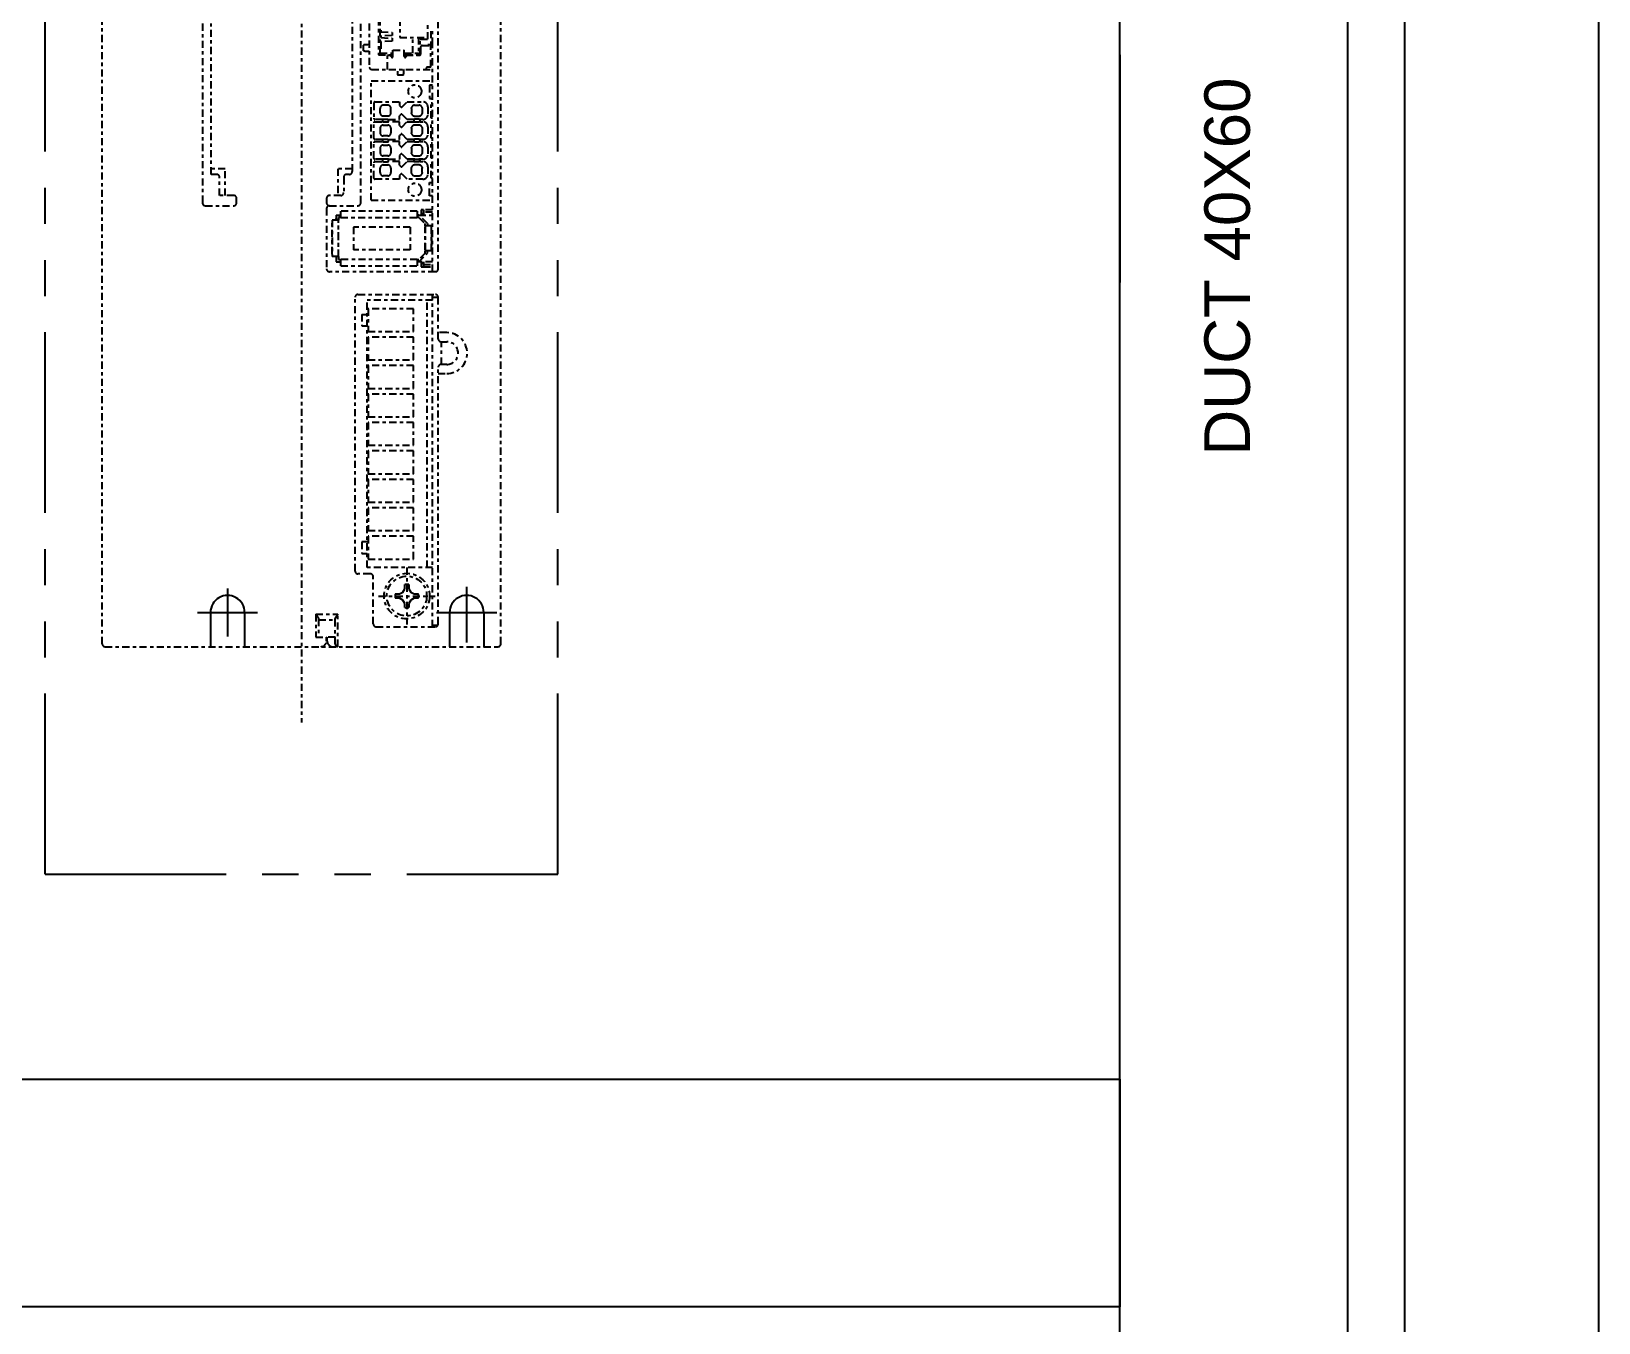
# Model space of a CAD drawing. Header units: millimetres. Extents: x -11 to 5160, y -11 to 2043.
# Drawn here: x 4033.09 to 4079.71, y 1164.1 to 1202.53 of the extents above; entities that cross this region are included whole.
import ezdxf

# ---------------------------------------------------------------- set-up
doc = ezdxf.new("R2010")
doc.units = ezdxf.units.MM
doc.linetypes.add('CENTER', pattern=[2, 1.25, -0.25, 0.25, -0.25])
doc.linetypes.add('PHANTOM', pattern=[63.5, 31.75, -6.35, 6.35, -6.35, 6.35, -6.35])
for name, color, linetype in [('10', 6, 'CENTER'), ('12', 7, 'Continuous'), ('16', 7, 'CENTER'), ('17', 6, 'CENTER'), ('18', 1, 'PHANTOM'), ('Base Plate', 50, 'Continuous'), ('Cable Duct', 160, 'Continuous')]:
    doc.layers.add(name, color=color, linetype=linetype)
doc.styles.get("Standard").update_dxf_attribs({"font": 'arial.ttf'})

# ---------------------------------------------------------------- blocks, each defined once
blk = doc.blocks.new('MRJE 70C')
at = {"layer": '10'}
for p, q in [((10, -83.5), (10, 83.5)), ((80, -83.5), (80, 83.5)), ((69, -17.6), (69, 74.9)), ((55.4, -6), (55.4, 40.5)), ((56.9, 34.59), (56.9, 17.86)), ((53.9, 31), (53.9, -0.5)), ((58.5, 32.44), (58.5, 20)), ((58.8, 20.3), (58.8, 32.14)), ((62.26, 29.37), (62.26, 23.07)), ((67.2, 22.77), (67.2, 29.67)), ((27.6, 25.5), (27.6, -6)), ((29.1, -1), (29.1, 25.5)), ((58.95, 24.33), (58.95, 24.06)), ((58.95, 24.06), (60.9, 23.93)), ((60.9, 23.43), (58.95, 23.31)), ((58.95, 23.31), (58.95, 23.04)), ((58.95, 23.04), (60.9, 22.92)), ((60.9, 22.42), (58.95, 22.29)), ((58.95, 22.29), (58.95, 20.3)), ((60.9, 23.93), (60.9, 23.43)), ((60.9, 22.92), (60.9, 22.42)), ((62.26, 23.07), (67.2, 23.07)), ((64.56, 20.3), (64.56, 23.07)), ((65.56, 23.07), (65.56, 20.3)), ((65.86, 22.77), (65.56, 23.07)), ((65.86, 20), (65.86, 22.77)), ((65.86, 22.77), (67.2, 22.77)), ((67.7, 24.19), (67.7, 21.8)), ((68, 21.8), (68, 24.19)), ((55.89, 20.73), (55.89, 21.72)), ((56.82, 21.81), (56.57, 21.8)), ((56.57, 20.65), (56.82, 20.64)), ((58.5, 20), (58.8, 20.3)), ((58.5, 20), (60.8, 20)), ((58.8, 20.3), (61.05, 20.3)), ((60.1, 17.46), (60.1, 19.96)), ((60.1, 19.96), (60.75, 19.96)), ((60.75, 19.71), (60.75, 19.96)), ((60.8, 19.7), (60.8, 20.3)), ((61.05, 19.7), (60.8, 19.7)), ((61.05, 19.71), (61.05, 20.84)), ((61.05, 20.84), (63.05, 20.84)), ((63.05, 19.71), (63.05, 20.84)), ((63.05, 20.3), (65.56, 20.3)), ((63.3, 19.7), (63.05, 19.7)), ((63.3, 19.7), (63.3, 20.3)), ((63.3, 20), (65.86, 20)), ((63.35, 19.96), (63.35, 19.71)), ((63.35, 19.96), (65.76, 19.96)), ((65.86, 20), (65.56, 20.3)), ((65.96, 20.16), (65.96, 21.46)), ((66.16, 21.66), (67.7, 21.66)), ((67.2, 21.8), (67.2, 21.66)), ((68, 21.8), (67.2, 21.8)), ((67.7, 17.86), (67.7, 21.66)), ((68, -18.1), (68, 21.8)), ((57.3, 17.46), (68, 17.46)), ((62.97, 17.13), (62.99, 17.38)), ((66.9, 17.66), (66.9, 17.46)), ((67.7, 17.86), (67.1, 17.86)), ((57.2, -5.54), (57.2, 15.46)), ((57.2, 15.46), (68, 15.46)), ((62.89, 16.45), (61.91, 16.45)), ((67.5, 14.66), (67.5, 12.36)), ((68, 14.66), (67.5, 14.66)), ((57.7, 11.56), (57.7, 8.86)), ((57.9, 11.76), (62.2, 11.76)), ((60.15, 11.16), (59.35, 11.16)), ((62.2, 11.76), (62.2, 11.11)), ((62.2, 11.11), (62.48, 10.83)), ((62.62, 10.83), (63.55, 11.76)), ((63.55, 11.76), (66.3, 11.76)), ((64.85, 11.16), (65.65, 11.16)), ((67.5, 12.36), (68, 12.36)), ((67.75, 8.86), (67.75, 11.56)), ((67.75, 11.56), (68, 11.56)), ((59.25, 8.66), (57.9, 8.66)), ((57.9, 8.26), (59.25, 8.26)), ((58.8, 9.81), (58.8, 10.61)), ((59.25, 8.66), (59.4, 8.68)), ((59.25, 8.26), (59.25, 8.66)), ((59.25, 8.26), (59.4, 8.24)), ((60.15, 9.26), (59.35, 9.26)), ((60.1, 8.68), (60.25, 8.66)), ((60.1, 8.24), (60.25, 8.26)), ((60.25, 8.26), (60.25, 8.66)), ((60.25, 8.66), (62.2, 8.66)), ((62.2, 8.26), (60.25, 8.26)), ((60.7, 9.81), (60.7, 10.61)), ((62.48, 9.59), (62.2, 9.31)), ((62.2, 8.66), (62.2, 9.31)), ((62.2, 7.61), (62.2, 8.26)), ((63.55, 8.66), (62.62, 9.59)), ((62.62, 7.33), (63.55, 8.26)), ((64.75, 8.66), (63.55, 8.66)), ((63.55, 8.26), (64.75, 8.26)), ((64.31, 10.61), (64.31, 9.81)), ((64.9, 8.68), (64.75, 8.66)), ((64.75, 8.66), (64.75, 8.26)), ((64.75, 8.26), (64.9, 8.24)), ((64.85, 9.26), (65.65, 9.26)), ((65.75, 8.66), (65.6, 8.68)), ((65.75, 8.26), (65.6, 8.24)), ((65.75, 8.66), (65.75, 8.26)), ((66.3, 8.66), (65.75, 8.66)), ((65.75, 8.26), (66.3, 8.26)), ((66.19, 10.61), (66.19, 9.81)), ((67.2, 10.86), (67.2, 9.56)), ((68, 8.86), (67.75, 8.86)), ((57.7, 5.36), (57.7, 8.06)), ((58.8, 7.11), (58.8, 6.31)), ((59.35, 7.66), (60.15, 7.66)), ((60.15, 5.76), (59.35, 5.76)), ((60.7, 7.11), (60.7, 6.31)), ((62.2, 7.61), (62.48, 7.33)), ((62.48, 6.09), (62.2, 5.81)), ((62.2, 5.16), (62.2, 5.81)), ((63.55, 5.16), (62.62, 6.09)), ((64.31, 7.11), (64.31, 6.31)), ((65.65, 7.66), (64.85, 7.66)), ((64.85, 5.76), (65.65, 5.76)), ((66.19, 7.11), (66.19, 6.31)), ((67.2, 7.36), (67.2, 6.06)), ((67.75, 5.36), (67.75, 8.06)), ((68, 8.06), (67.75, 8.06)), ((57.7, 1.86), (57.7, 4.56)), ((59.25, 5.16), (57.9, 5.16)), ((57.9, 4.76), (59.25, 4.76)), ((58.8, 3.61), (58.8, 2.81)), ((59.25, 5.16), (59.4, 5.18)), ((59.25, 4.76), (59.25, 5.16)), ((59.25, 4.76), (59.4, 4.74)), ((59.35, 4.16), (60.15, 4.16)), ((60.1, 5.18), (60.25, 5.16)), ((60.1, 4.74), (60.25, 4.76)), ((60.25, 4.76), (60.25, 5.16)), ((60.25, 5.16), (62.2, 5.16)), ((62.2, 4.76), (60.25, 4.76)), ((60.7, 3.61), (60.7, 2.81)), ((62.2, 4.11), (62.2, 4.76)), ((62.2, 4.11), (62.48, 3.83)), ((62.62, 3.83), (63.55, 4.76)), ((64.75, 5.16), (63.55, 5.16)), ((63.55, 4.76), (64.75, 4.76)), ((64.31, 3.61), (64.31, 2.81)), ((64.9, 5.18), (64.75, 5.16)), ((64.75, 5.16), (64.75, 4.76)), ((64.75, 4.76), (64.9, 4.74)), ((65.65, 4.16), (64.85, 4.16)), ((65.75, 5.16), (65.6, 5.18)), ((65.75, 4.76), (65.6, 4.74)), ((65.75, 5.16), (65.75, 4.76)), ((66.3, 5.16), (65.75, 5.16)), ((65.75, 4.76), (66.3, 4.76)), ((66.19, 3.61), (66.19, 2.81)), ((67.2, 3.86), (67.2, 2.56)), ((68, 5.36), (67.75, 5.36)), ((67.75, 1.86), (67.75, 4.56)), ((67.75, 4.56), (68, 4.56)), ((57.7, -1.64), (57.7, 1.06)), ((59.25, 1.66), (57.9, 1.66)), ((57.9, 1.26), (59.25, 1.26)), ((58.8, -0.69), (58.8, 0.11)), ((59.4, 1.68), (59.25, 1.66)), ((59.25, 1.26), (59.25, 1.66)), ((59.25, 1.26), (59.4, 1.24)), ((60.15, 2.26), (59.35, 2.26)), ((59.35, 0.66), (60.15, 0.66)), ((60.25, 1.66), (60.1, 1.68)), ((60.1, 1.24), (60.25, 1.26)), ((60.25, 1.26), (60.25, 1.66)), ((60.25, 1.66), (62.2, 1.66)), ((62.2, 1.26), (60.25, 1.26)), ((60.7, 0.11), (60.7, -0.69)), ((62.48, 2.59), (62.2, 2.31)), ((62.2, 2.31), (62.2, 1.66)), ((62.2, 0.61), (62.2, 1.26)), ((62.2, 0.61), (62.48, 0.33)), ((63.55, 1.66), (62.62, 2.59)), ((62.62, 0.33), (63.55, 1.26)), ((64.75, 1.66), (63.55, 1.66)), ((64.75, 1.26), (63.55, 1.26)), ((64.31, -0.69), (64.31, 0.11)), ((64.9, 1.68), (64.75, 1.66)), ((64.75, 1.66), (64.75, 1.26)), ((64.75, 1.26), (64.9, 1.24)), ((64.85, 2.26), (65.65, 2.26)), ((65.65, 0.66), (64.85, 0.66)), ((65.75, 1.66), (65.6, 1.68)), ((65.75, 1.26), (65.6, 1.24)), ((65.75, 1.66), (65.75, 1.26)), ((66.3, 1.66), (65.75, 1.66)), ((65.75, 1.26), (66.3, 1.26)), ((66.19, -0.69), (66.19, 0.11)), ((67.2, 0.36), (67.2, -0.94)), ((68, 1.86), (67.75, 1.86)), ((67.75, -1.64), (67.75, 1.06)), ((67.75, 1.06), (68, 1.06)), ((31.6, 0), (29.1, 0)), ((30.1, -1), (29.1, -1)), ((30.6, -4.7), (30.6, -1.5)), ((31.6, -4.7), (31.6, 0)), ((53.9, 0), (51.4, 0)), ((51.4, 0), (51.4, -4.7)), ((52.4, -1.5), (52.4, -4.2)), ((53.4, -1), (52.9, -1)), ((62.2, -1.84), (57.9, -1.84)), ((60.15, -1.24), (59.35, -1.24)), ((62.48, -0.91), (62.2, -1.19)), ((62.2, -1.19), (62.2, -1.84)), ((63.55, -1.84), (62.62, -0.91)), ((66.3, -1.84), (63.55, -1.84)), ((64.85, -1.24), (65.65, -1.24)), ((67.5, -4.74), (67.5, -2.44)), ((67.5, -2.44), (68, -2.44)), ((68, -1.64), (67.75, -1.64)), ((33.1, -4.7), (30.6, -4.7)), ((33.6, -6), (33.6, -5.2)), ((49.4, -5.2), (49.4, -6)), ((51.9, -4.7), (49.9, -4.7)), ((68, -4.74), (67.5, -4.74)), ((28.1, -6.5), (33.1, -6.5)), ((49.4, -7), (49.4, -17.6)), ((49.9, -6.5), (54.9, -6.5)), ((51.1, -8.15), (51.1, -9.05)), ((51.1, -8.15), (51.9, -8.15)), ((65.3, -7.45), (51.9, -7.45)), ((51.9, -8.55), (51.9, -7.45)), ((57.2, -5.54), (68, -5.54)), ((65.3, -7.45), (65.3, -8.55)), ((65.6, -8.15), (65.3, -8.15)), ((67.1, -9.65), (65.6, -8.15)), ((65.6, -8.15), (68, -8.15)), ((66.4, -7.25), (66, -7.25)), ((66, -7.25), (66, -8.15)), ((66, -7.75), (66, -8.05)), ((66.4, -7.25), (66.4, -8.15)), ((68, -7.25), (66.4, -7.25)), ((68, -7.65), (66.4, -7.65)), ((66.4, -8.05), (66.4, -7.75)), ((50.4, -9.05), (50.4, -15.45)), ((51.5, -9.05), (50.4, -9.05)), ((50.4, -15), (50.4, -9.4)), ((51.1, -8.97), (51.1, -8.75)), ((51.9, -8.55), (51.5, -8.55)), ((51.5, -8.55), (51.5, -9.05)), ((51.5, -15.55), (51.5, -8.8)), ((51.5, -15.45), (51.5, -9.05)), ((51.9, -8.55), (65.3, -8.55)), ((54.1, -8.55), (54.1, -8.6)), ((64.1, -10.25), (54.1, -10.25)), ((54.1, -10.25), (54.1, -14.25)), ((64.1, -10.25), (64.1, -14.25)), ((65.6, -8.55), (65.3, -8.55)), ((65.6, -8.55), (66.7, -9.65)), ((66.7, -10.05), (66.7, -9.65)), ((67.8, -10.05), (66.7, -10.05)), ((66.7, -10.05), (66.7, -14.45)), ((66.7, -14.3), (66.7, -10.2)), ((67.1, -9.65), (67.1, -10.05)), ((67.8, -14.45), (67.8, -10.05)), ((67.8, -10.8), (67.8, -12.24)), ((67.8, -12.25), (67.8, -13.7)), ((51.5, -15.45), (50.4, -15.45)), ((51.1, -15.45), (51.1, -16.35)), ((51.1, -16.35), (51.9, -16.35)), ((51.5, -15.45), (51.5, -15.95)), ((51.5, -15.95), (51.9, -15.95)), ((65.3, -15.95), (51.9, -15.95)), ((51.9, -17.05), (51.9, -15.95)), ((64.1, -14.25), (54.1, -14.25)), ((65.3, -15.95), (65.6, -15.95)), ((65.3, -15.95), (65.3, -17.05)), ((65.6, -16.35), (65.3, -16.35)), ((65.6, -16.35), (67.1, -14.85)), ((66.7, -14.85), (65.6, -15.95)), ((68, -16.35), (65.6, -16.35)), ((66, -16.35), (66, -17.25)), ((66, -16.45), (66, -16.75)), ((66.4, -16.35), (66.4, -17.25)), ((66.4, -16.75), (66.4, -16.45)), ((66.7, -14.85), (66.7, -14.45)), ((67.8, -14.45), (66.7, -14.45)), ((67.1, -14.85), (67.1, -14.45)), ((68.5, -18.1), (49.9, -18.1)), ((51.9, -17.05), (65.3, -17.05)), ((66, -17.25), (66.4, -17.25)), ((66.4, -16.85), (68, -16.85)), ((66.4, -17.25), (68, -17.25)), ((54.4, -70.7), (54.4, -22.6)), ((54.9, -22.1), (68.5, -22.1)), ((56.53, -70.1), (56.53, -23.1)), ((68, -23.1), (56.53, -23.1)), ((56.68, -24.6), (56.68, -28.6)), ((64.68, -24.6), (56.68, -24.6)), ((64.68, -28.6), (64.68, -24.6)), ((67.08, -70.1), (67.08, -23.1)), ((68, -80.5), (68, -22.1)), ((68, -22.6), (69, -22.6)), ((69, -29.9), (69, -22.6)), ((55.58, -25.6), (55.58, -27.6)), ((55.58, -25.6), (56.53, -25.6)), ((55.58, -27.6), (56.53, -27.6)), ((56.68, -28.6), (64.68, -28.6)), ((56.68, -29.6), (56.68, -33.6)), ((64.68, -29.6), (56.68, -29.6)), ((64.68, -33.6), (64.68, -29.6)), ((70.5, -28.81), (69, -28.81)), ((69.5, -30.4), (70.5, -30.4)), ((69.6, -34.4), (69.6, -30.4)), ((56.68, -33.6), (64.68, -33.6)), ((56.68, -34.6), (56.68, -38.6)), ((64.68, -34.6), (56.68, -34.6)), ((64.68, -38.6), (64.68, -34.6)), ((69, -80), (69, -34.9)), ((70.5, -34.4), (69.5, -34.4)), ((69, -35.99), (70.5, -35.99)), ((56.68, -38.6), (64.68, -38.6)), ((56.68, -39.6), (56.68, -43.6)), ((64.68, -39.6), (56.68, -39.6)), ((64.68, -43.6), (64.68, -39.6)), ((56.68, -43.6), (64.68, -43.6)), ((56.68, -44.6), (56.68, -48.6)), ((64.68, -44.6), (56.68, -44.6)), ((64.68, -48.6), (64.68, -44.6)), ((56.68, -48.6), (64.68, -48.6)), ((56.68, -49.6), (56.68, -53.6)), ((64.68, -49.6), (56.68, -49.6)), ((64.68, -53.6), (64.68, -49.6)), ((56.68, -53.6), (64.68, -53.6)), ((56.68, -54.6), (56.68, -58.6)), ((64.68, -54.6), (56.68, -54.6)), ((64.68, -58.6), (64.68, -54.6)), ((56.68, -58.6), (64.68, -58.6)), ((56.68, -59.6), (56.68, -63.6)), ((64.68, -59.6), (56.68, -59.6)), ((64.68, -63.6), (64.68, -59.6)), ((55.58, -65.6), (55.58, -67.6)), ((56.53, -65.6), (55.58, -65.6)), ((56.68, -63.6), (64.68, -63.6)), ((56.68, -64.6), (56.68, -68.6)), ((64.68, -64.6), (56.68, -64.6)), ((64.68, -68.6), (64.68, -64.6)), ((55.58, -67.6), (56.53, -67.6)), ((56.68, -68.6), (64.68, -68.6)), ((57.1, -71.2), (54.9, -71.2)), ((68, -70.1), (56.53, -70.1)), ((57.6, -80), (57.6, -71.7)), ((62.79, -74.4), (63.12, -73.83)), ((63.12, -73.83), (63.12, -73.09)), ((63.86, -73.09), (63.86, -73.83)), ((63.86, -73.83), (64.19, -74.4)), ((61.47, -74.73), (62.21, -74.73)), ((62.21, -75.47), (61.47, -75.47)), ((62.21, -74.73), (62.79, -74.4)), ((62.79, -75.81), (62.21, -75.47)), ((63.12, -76.38), (62.79, -75.81)), ((63.12, -77.12), (63.12, -76.38)), ((64.19, -75.81), (63.86, -76.38)), ((63.86, -76.38), (63.86, -77.12)), ((64.19, -74.4), (64.77, -74.73)), ((64.77, -75.47), (64.19, -75.81)), ((64.77, -74.73), (65.51, -74.73)), ((65.51, -75.47), (64.77, -75.47)), ((47.5, -78.3), (51.4, -78.3)), ((47.5, -78.3), (47.5, -82.3)), ((48, -79.17), (48, -82.3)), ((48, -79.3), (50.9, -79.3)), ((50.9, -83.5), (50.9, -79.17)), ((51.4, -84), (51.4, -78.3)), ((47.5, -82.3), (49.4, -82.3)), ((49.4, -83), (49.4, -82.3)), ((50.9, -82.3), (49.5, -82.3)), ((49.5, -83), (49.5, -82.3)), ((58.1, -80.5), (68.5, -80.5)), ((68, -80.2), (68.96, -80.2)), ((10.5, -84), (79.5, -84))]:
    blk.add_line(p, q, dxfattribs=at)
for centre, radius in [((64.9, 13.61), 1.15), ((64.9, -3.69), 1.15), ((63.49, -75.1), 4), ((63.49, -75.1), 3.5)]:
    blk.add_circle(centre, radius, dxfattribs=at)
for centre, radius, start, end in [((60.9, 19.71), 0.15, 180, 0), ((63.2, 19.71), 0.15, 180, 0), ((65.76, 20.16), 0.2, 270, 0), ((66.16, 21.46), 0.2, 90, 180), ((57.3, 17.86), 0.4, 180, 270), ((67.1, 17.66), 0.2, 90, 180), ((66.2, 17.27), 1.86, 13.6404, 14.1773), ((59.35, 10.61), 0.548, 90, 180), ((60.15, 10.61), 0.548, 0, 90), ((64.85, 10.61), 0.548, 90, 168.7984), ((65.65, 10.61), 0.548, 11.7912, 90), ((66.3, 10.86), 0.9, 359.9994, 90.0006), ((57.9, 8.06), 0.2, 89.9991, 180.001), ((59.35, 9.81), 0.548, 180, 270), ((60.15, 9.81), 0.548, 270, 0), ((62.55, 10.9), 0.1, 225, 315), ((62.55, 9.52), 0.1, 45, 135), ((46.64, 10.61), 17.67, 0.0024, 0.3479), ((46.64, 9.81), 17.67, 359.6521, 359.9976), ((64.85, 9.81), 0.548, 191.2016, 270), ((65.65, 9.81), 0.548, 270, 348.2088), ((83.87, 10.61), 17.68, 179.6339, 179.9972), ((83.66, 9.81), 17.47, 180.0007, 180.3682), ((66.3, 9.56), 0.9, 269.9994, 0.0006), ((66.3, 7.36), 0.9, 359.9994, 90.0006), ((59.35, 7.11), 0.548, 90, 180), ((59.35, 6.31), 0.548, 180, 270), ((60.15, 7.11), 0.548, 0, 90), ((60.15, 6.31), 0.548, 270, 0), ((62.55, 7.4), 0.1, 225, 315), ((62.55, 6.02), 0.1, 45, 135), ((64.85, 7.11), 0.548, 90, 168.7984), ((46.64, 7.11), 17.67, 0.0024, 0.3479), ((46.64, 6.31), 17.67, 359.6521, 359.9976), ((64.85, 6.31), 0.548, 191.2016, 270), ((65.65, 7.11), 0.548, 11.7912, 90), ((65.65, 6.31), 0.548, 270, 348.2088), ((83.66, 7.11), 17.48, 179.6318, 179.9993), ((83.86, 6.31), 17.68, 180.0028, 180.3661), ((66.3, 6.06), 0.9, 269.9994, 0.0006), ((57.9, 4.56), 0.2, 89.9994, 180.0006), ((59.35, 3.61), 0.548, 90, 180), ((59.35, 2.81), 0.548, 180, 270), ((60.15, 3.61), 0.548, 0, 90), ((60.15, 2.81), 0.548, 270, 0), ((62.55, 3.9), 0.1, 225, 315), ((64.85, 3.61), 0.548, 90, 168.7984), ((46.64, 3.61), 17.67, 0.0024, 0.3479), ((46.64, 2.81), 17.67, 359.6521, 359.9976), ((65.65, 3.61), 0.548, 11.7912, 90), ((83.87, 3.61), 17.68, 179.6339, 179.9972), ((83.66, 2.81), 17.47, 180.0007, 180.3682), ((66.3, 3.86), 0.9, 359.9994, 90.0006), ((57.9, 1.06), 0.2, 89.9994, 180.0006), ((59.35, 0.11), 0.548, 90, 180), ((60.15, 0.11), 0.548, 0, 90), ((62.55, 2.52), 0.1, 45, 135), ((62.55, 0.4), 0.1, 225, 315), ((64.85, 2.81), 0.548, 191.2016, 270), ((64.85, 0.11), 0.548, 90, 168.7984), ((46.64, 0.11), 17.67, 0.0024, 0.3479), ((65.65, 2.81), 0.548, 270, 348.2088), ((65.65, 0.11), 0.548, 11.7912, 90), ((83.66, 0.11), 17.48, 179.6318, 179.9993), ((66.3, 2.56), 0.9, 269.9994, 0.0006), ((66.3, 0.36), 0.9, 359.9994, 90.0006), ((30.1, -1.5), 0.5, 0, 90), ((52.9, -1.5), 0.5, 90, 180), ((53.4, -0.5), 0.5, 270, 0), ((57.9, -1.64), 0.2, 179.9994, 270.0009), ((59.35, -0.69), 0.548, 180, 270), ((60.15, -0.69), 0.548, 270, 0), ((62.55, -0.98), 0.1, 45, 135), ((46.64, -0.69), 17.67, 359.6521, 359.9976), ((64.85, -0.69), 0.548, 191.2016, 270), ((65.65, -0.69), 0.548, 270, 348.2088), ((83.66, -0.69), 17.47, 180.0007, 180.3682), ((66.3, -0.94), 0.9, 269.9994, 0.0006), ((33.1, -5.2), 0.5, 0, 90), ((49.9, -5.2), 0.5, 90, 180), ((51.9, -4.2), 0.5, 270, 0), ((28.1, -6), 0.5, 180, 270), ((33.1, -6), 0.5, 270, 0), ((49.9, -6), 0.5, 180, 270), ((49.9, -7), 0.5, 90, 180), ((54.9, -6), 0.5, 270, 0), ((49.9, -17.6), 0.5, 180, 270), ((66.2, -16.21), 1.86, 345.8227, 346.3418), ((68.5, -17.6), 0.5, 270, 0), ((54.9, -22.6), 0.5, 90, 180), ((68.5, -22.6), 0.5, 0, 90), ((69.5, -29.9), 0.5, 180, 270), ((70.5, -32.4), 3.59, 270, 90), ((70.5, -32.4), 2, 270, 90), ((69.5, -34.9), 0.5, 90, 180), ((54.9, -70.7), 0.5, 180, 270), ((57.1, -71.7), 0.5, 0, 90), ((63.49, -75.1), 2.05, 79.6018, 100.3982), ((63.49, -75.1), 2.05, 169.6018, 190.3982), ((63.49, -75.1), 2.05, 349.6018, 10.3982), ((63.49, -75.1), 2.05, 259.6018, 280.3982), ((58.1, -80), 0.5, 180, 270), ((68.5, -80), 0.5, 270, 0), ((10.5, -83.5), 0.5, 180, 270), ((48.4, -83), 1, 270, 0), ((50.5, -83), 1, 180, 270), ((51.4, -83.5), 0.5, 180, 270), ((79.5, -83.5), 0.5, 270, 0)]:
    blk.add_arc(centre, radius, start, end, dxfattribs=at)
for centre, major_axis, start_param, end_param in [((57.9, 11.56), (-0.141, 0.141), -0.78536, 0.78536), ((57.9, 8.86), (0.141, 0.141), 2.356233, 3.926953), ((57.9, 5.36), (0.141, 0.141), 2.356233, 3.926953), ((57.9, 1.86), (0.141, 0.141), 2.356233, 3.926953)]:
    blk.add_ellipse(centre, major_axis=major_axis, ratio=0.999924, start_param=start_param, end_param=end_param, dxfattribs=at)
for points, knots in [([(56.57, 21.8), (56.52, 21.79), (56.42, 21.79), (56.29, 21.78), (56.17, 21.77), (56.09, 21.76), (56.03, 21.75), (55.99, 21.75), (55.96, 21.74), (55.94, 21.74), (55.92, 21.73), (55.91, 21.73), (55.9, 21.72), (55.9, 21.72), (55.89, 21.72), (55.89, 21.72)], [0, 0, 0, 0, 0.226665, 0.425676, 0.596082, 0.736953, 0.79608, 0.847608, 0.891511, 0.927778, 0.95643, 0.977574, 0.985434, 0.991612, 1, 1, 1, 1]), ([(55.89, 20.73), (55.89, 20.73), (55.9, 20.73), (55.9, 20.73), (55.91, 20.72), (55.92, 20.72), (55.94, 20.71), (55.96, 20.71), (55.99, 20.7), (56.03, 20.7), (56.09, 20.69), (56.17, 20.68), (56.29, 20.67), (56.42, 20.66), (56.52, 20.66), (56.57, 20.65)], [0, 0, 0, 0, 0.008388, 0.014566, 0.022426, 0.04357, 0.072222, 0.108489, 0.152392, 0.20392, 0.263047, 0.403918, 0.574324, 0.773335, 1, 1, 1, 1]), ([(56.9, 21.82), (56.9, 21.82), (56.9, 21.82), (56.89, 21.82), (56.89, 21.82), (56.88, 21.82), (56.87, 21.82), (56.85, 21.82), (56.83, 21.81), (56.82, 21.81)], [0, 0, 0, 0, 0.024206, 0.075201, 0.155979, 0.266659, 0.4069, 0.576227, 1, 1, 1, 1]), ([(56.82, 20.64), (56.83, 20.64), (56.85, 20.63), (56.87, 20.63), (56.88, 20.63), (56.89, 20.63), (56.89, 20.63), (56.9, 20.63), (56.9, 20.63), (56.9, 20.62)], [0, 0, 0, 0, 0.423773, 0.5931, 0.733341, 0.844021, 0.924799, 0.975794, 1, 1, 1, 1]), ([(61.83, 17.13), (61.83, 17.08), (61.84, 16.98), (61.85, 16.85), (61.86, 16.73), (61.87, 16.65), (61.87, 16.59), (61.88, 16.55), (61.88, 16.52), (61.89, 16.5), (61.89, 16.48), (61.9, 16.47), (61.9, 16.46), (61.9, 16.46), (61.91, 16.45), (61.91, 16.45)], [0, 0, 0, 0, 0.226665, 0.425676, 0.596082, 0.736953, 0.79608, 0.847608, 0.891511, 0.927778, 0.95643, 0.977574, 0.985434, 0.991612, 1, 1, 1, 1]), ([(62.89, 16.45), (62.89, 16.45), (62.9, 16.46), (62.9, 16.46), (62.9, 16.47), (62.91, 16.48), (62.91, 16.5), (62.92, 16.52), (62.92, 16.55), (62.93, 16.59), (62.93, 16.65), (62.94, 16.73), (62.95, 16.85), (62.96, 16.98), (62.97, 17.08), (62.97, 17.13)], [0, 0, 0, 0, 0.008388, 0.014566, 0.022426, 0.04357, 0.072222, 0.108489, 0.152392, 0.20392, 0.263047, 0.403918, 0.574324, 0.773335, 1, 1, 1, 1]), ([(62.99, 17.38), (62.99, 17.39), (62.99, 17.41), (62.99, 17.43), (62.99, 17.44), (63, 17.45), (63, 17.45), (63, 17.46), (63, 17.46), (63, 17.46)], [0, 0, 0, 0, 0.423773, 0.5931, 0.733341, 0.844021, 0.924799, 0.975794, 1, 1, 1, 1]), ([(59.4, 8.68), (59.4, 8.68), (59.4, 8.68), (59.41, 8.69), (59.42, 8.69), (59.44, 8.69), (59.47, 8.69), (59.51, 8.69), (59.56, 8.69), (59.62, 8.69), (59.68, 8.69), (59.75, 8.69), (59.82, 8.69), (59.88, 8.69), (59.94, 8.69), (59.99, 8.69), (60.03, 8.69), (60.06, 8.69), (60.08, 8.69), (60.09, 8.69), (60.1, 8.68), (60.1, 8.68), (60.1, 8.68)], [0, 0, 0, 0, 0.004792, 0.014024, 0.027623, 0.045463, 0.093204, 0.155534, 0.230221, 0.314585, 0.405599, 0.499999, 0.594398, 0.685412, 0.769775, 0.844461, 0.906792, 0.954533, 0.972373, 0.985973, 0.995207, 1, 1, 1, 1]), ([(65.6, 8.68), (65.6, 8.68), (65.6, 8.68), (65.59, 8.69), (65.58, 8.69), (65.56, 8.69), (65.53, 8.69), (65.49, 8.69), (65.44, 8.69), (65.38, 8.69), (65.32, 8.69), (65.25, 8.69), (65.18, 8.69), (65.12, 8.69), (65.06, 8.69), (65.01, 8.69), (64.97, 8.69), (64.94, 8.69), (64.92, 8.69), (64.91, 8.69), (64.9, 8.68), (64.9, 8.68), (64.9, 8.68)], [0, 0, 0, 0, 0.004793, 0.014026, 0.027627, 0.045467, 0.093208, 0.155537, 0.230223, 0.314587, 0.405601, 0.500001, 0.594401, 0.685415, 0.769778, 0.844463, 0.906793, 0.954534, 0.972376, 0.985976, 0.995208, 1, 1, 1, 1]), ([(59.4, 8.24), (59.4, 8.24), (59.4, 8.24), (59.41, 8.23), (59.42, 8.23), (59.44, 8.23), (59.47, 8.23), (59.51, 8.23), (59.56, 8.23), (59.62, 8.23), (59.68, 8.23), (59.75, 8.23), (59.82, 8.23), (59.88, 8.23), (59.94, 8.23), (59.99, 8.23), (60.03, 8.23), (60.06, 8.23), (60.08, 8.23), (60.09, 8.23), (60.1, 8.24), (60.1, 8.24), (60.1, 8.24)], [0, 0, 0, 0, 0.004793, 0.014026, 0.027627, 0.045467, 0.093207, 0.155537, 0.230223, 0.314587, 0.405601, 0.500001, 0.594401, 0.685414, 0.769777, 0.844463, 0.906793, 0.954534, 0.972376, 0.985976, 0.995208, 1, 1, 1, 1]), ([(64.9, 8.24), (64.9, 8.24), (64.9, 8.24), (64.91, 8.23), (64.92, 8.23), (64.94, 8.23), (64.97, 8.23), (65.01, 8.23), (65.06, 8.23), (65.12, 8.23), (65.18, 8.23), (65.25, 8.23), (65.32, 8.23), (65.38, 8.23), (65.44, 8.23), (65.49, 8.23), (65.53, 8.23), (65.56, 8.23), (65.58, 8.23), (65.59, 8.23), (65.6, 8.24), (65.6, 8.24), (65.6, 8.24)], [0, 0, 0, 0, 0.004793, 0.014026, 0.027627, 0.045467, 0.093207, 0.155537, 0.230223, 0.314587, 0.405601, 0.500001, 0.594401, 0.685414, 0.769777, 0.844463, 0.906793, 0.954534, 0.972376, 0.985976, 0.995208, 1, 1, 1, 1]), ([(59.4, 5.18), (59.4, 5.18), (59.4, 5.18), (59.41, 5.19), (59.42, 5.19), (59.44, 5.19), (59.47, 5.19), (59.51, 5.19), (59.56, 5.19), (59.62, 5.19), (59.68, 5.19), (59.75, 5.19), (59.82, 5.19), (59.88, 5.19), (59.94, 5.19), (59.99, 5.19), (60.03, 5.19), (60.06, 5.19), (60.08, 5.19), (60.09, 5.19), (60.1, 5.18), (60.1, 5.18), (60.1, 5.18)], [0, 0, 0, 0, 0.004792, 0.014024, 0.027623, 0.045463, 0.093204, 0.155534, 0.230221, 0.314585, 0.405599, 0.499999, 0.594398, 0.685412, 0.769775, 0.844461, 0.906792, 0.954533, 0.972373, 0.985973, 0.995207, 1, 1, 1, 1]), ([(59.4, 4.74), (59.4, 4.74), (59.4, 4.74), (59.41, 4.73), (59.42, 4.73), (59.44, 4.73), (59.47, 4.73), (59.51, 4.73), (59.56, 4.73), (59.62, 4.73), (59.68, 4.73), (59.75, 4.73), (59.82, 4.73), (59.88, 4.73), (59.94, 4.73), (59.99, 4.73), (60.03, 4.73), (60.06, 4.73), (60.08, 4.73), (60.09, 4.73), (60.1, 4.74), (60.1, 4.74), (60.1, 4.74)], [0, 0, 0, 0, 0.004793, 0.014026, 0.027627, 0.045467, 0.093207, 0.155537, 0.230223, 0.314587, 0.405601, 0.500001, 0.594401, 0.685414, 0.769777, 0.844463, 0.906793, 0.954534, 0.972376, 0.985976, 0.995208, 1, 1, 1, 1]), ([(65.6, 5.18), (65.6, 5.18), (65.6, 5.18), (65.59, 5.19), (65.58, 5.19), (65.56, 5.19), (65.53, 5.19), (65.49, 5.19), (65.44, 5.19), (65.38, 5.19), (65.32, 5.19), (65.25, 5.19), (65.18, 5.19), (65.12, 5.19), (65.06, 5.19), (65.01, 5.19), (64.97, 5.19), (64.94, 5.19), (64.92, 5.19), (64.91, 5.19), (64.9, 5.18), (64.9, 5.18), (64.9, 5.18)], [0, 0, 0, 0, 0.004793, 0.014026, 0.027627, 0.045467, 0.093208, 0.155537, 0.230223, 0.314587, 0.405601, 0.500001, 0.594401, 0.685415, 0.769778, 0.844463, 0.906793, 0.954534, 0.972376, 0.985976, 0.995208, 1, 1, 1, 1]), ([(64.9, 4.74), (64.9, 4.74), (64.9, 4.74), (64.91, 4.73), (64.92, 4.73), (64.94, 4.73), (64.97, 4.73), (65.01, 4.73), (65.06, 4.73), (65.12, 4.73), (65.18, 4.73), (65.25, 4.73), (65.32, 4.73), (65.38, 4.73), (65.44, 4.73), (65.49, 4.73), (65.53, 4.73), (65.56, 4.73), (65.58, 4.73), (65.59, 4.73), (65.6, 4.74), (65.6, 4.74), (65.6, 4.74)], [0, 0, 0, 0, 0.004793, 0.014026, 0.027627, 0.045467, 0.093207, 0.155537, 0.230223, 0.314587, 0.405601, 0.500001, 0.594401, 0.685414, 0.769777, 0.844463, 0.906793, 0.954534, 0.972376, 0.985976, 0.995208, 1, 1, 1, 1]), ([(60.1, 1.68), (60.1, 1.68), (60.1, 1.68), (60.09, 1.69), (60.08, 1.69), (60.06, 1.69), (60.03, 1.69), (59.99, 1.69), (59.94, 1.69), (59.88, 1.69), (59.82, 1.69), (59.75, 1.69), (59.68, 1.69), (59.62, 1.69), (59.56, 1.69), (59.51, 1.69), (59.47, 1.69), (59.44, 1.69), (59.42, 1.69), (59.41, 1.69), (59.4, 1.68), (59.4, 1.68), (59.4, 1.68)], [0, 0, 0, 0, 0.004793, 0.014026, 0.027627, 0.045467, 0.093208, 0.155537, 0.230223, 0.314587, 0.405601, 0.500001, 0.594401, 0.685415, 0.769778, 0.844463, 0.906793, 0.954534, 0.972376, 0.985976, 0.995208, 1, 1, 1, 1]), ([(59.4, 1.24), (59.4, 1.24), (59.4, 1.24), (59.41, 1.23), (59.42, 1.23), (59.44, 1.23), (59.47, 1.23), (59.51, 1.23), (59.56, 1.23), (59.62, 1.23), (59.68, 1.23), (59.75, 1.23), (59.82, 1.23), (59.88, 1.23), (59.94, 1.23), (59.99, 1.23), (60.03, 1.23), (60.06, 1.23), (60.08, 1.23), (60.09, 1.23), (60.1, 1.24), (60.1, 1.24), (60.1, 1.24)], [0, 0, 0, 0, 0.004793, 0.014026, 0.027627, 0.045467, 0.093207, 0.155537, 0.230223, 0.314587, 0.405601, 0.500001, 0.594401, 0.685414, 0.769777, 0.844463, 0.906793, 0.954534, 0.972376, 0.985976, 0.995208, 1, 1, 1, 1]), ([(64.9, 1.68), (64.9, 1.68), (64.9, 1.68), (64.91, 1.69), (64.92, 1.69), (64.94, 1.69), (64.97, 1.69), (65.01, 1.69), (65.06, 1.69), (65.12, 1.69), (65.18, 1.69), (65.25, 1.69), (65.32, 1.69), (65.38, 1.69), (65.44, 1.69), (65.49, 1.69), (65.53, 1.69), (65.56, 1.69), (65.58, 1.69), (65.59, 1.69), (65.6, 1.68), (65.6, 1.68), (65.6, 1.68)], [0, 0, 0, 0, 0.004792, 0.014024, 0.027623, 0.045463, 0.093204, 0.155534, 0.230221, 0.314585, 0.405599, 0.499999, 0.594398, 0.685412, 0.769775, 0.844461, 0.906792, 0.954533, 0.972373, 0.985973, 0.995207, 1, 1, 1, 1]), ([(65.6, 1.24), (65.6, 1.24), (65.6, 1.24), (65.59, 1.23), (65.58, 1.23), (65.56, 1.23), (65.53, 1.23), (65.49, 1.23), (65.44, 1.23), (65.38, 1.23), (65.32, 1.23), (65.25, 1.23), (65.18, 1.23), (65.12, 1.23), (65.06, 1.23), (65.01, 1.23), (64.97, 1.23), (64.94, 1.23), (64.92, 1.23), (64.91, 1.23), (64.9, 1.24), (64.9, 1.24), (64.9, 1.24)], [0, 0, 0, 0, 0.004792, 0.014024, 0.027623, 0.045463, 0.093204, 0.155534, 0.230221, 0.314585, 0.405599, 0.499999, 0.594398, 0.685412, 0.769775, 0.844461, 0.906792, 0.954533, 0.972373, 0.985973, 0.995207, 1, 1, 1, 1]), ([(47.5, -78.3), (47.56, -78.38), (47.64, -78.5), (47.75, -78.66), (47.82, -78.77), (47.89, -78.88), (47.94, -78.97), (47.97, -79.04), (47.99, -79.08), (48, -79.13), (48, -79.15), (48, -79.17)], [0, 0, 0, 0, 0.290193, 0.43152, 0.567846, 0.696634, 0.814465, 0.867942, 0.916984, 0.961071, 1, 1, 1, 1]), ([(50.9, -79.17), (50.9, -79.15), (50.9, -79.13), (50.91, -79.08), (50.93, -79.04), (50.96, -78.97), (51.01, -78.88), (51.08, -78.77), (51.15, -78.66), (51.26, -78.5), (51.34, -78.38), (51.4, -78.3)], [0, 0, 0, 0, 0.038929, 0.083016, 0.132058, 0.185535, 0.303366, 0.432154, 0.56848, 0.709807, 1, 1, 1, 1])]:
    blk.add_open_spline(points, degree=3, knots=knots, dxfattribs=at)
at = {"layer": '12'}
for p, q in [((32, -73.78), (32, -82.22)), ((74, -73.49), (74, -83.27)), ((26.73, -78), (37.27, -78)), ((29, -78), (29, -84)), ((35, -78), (35, -84)), ((68.73, -78), (79.27, -78)), ((71, -78), (71, -84)), ((77, -78), (77, -84))]:
    blk.add_line(p, q, dxfattribs=at)
for centre in [(32, -77.98), (74, -77.98)]:
    blk.add_arc(centre, 3, 359.5607, 180.4393, dxfattribs=at)
at = {"layer": '16'}
blk.add_line((45, 93.79), (45, -97.32), dxfattribs=at)
at = {"layer": '17'}
for p, q in [((63.49, -70.1), (63.49, -80.1)), ((58.49, -75.1), (68.49, -75.1))]:
    blk.add_line(p, q, dxfattribs=at)
at = {"layer": '18'}
for p, q in [((0, -124), (0, 124)), ((90, -124), (90, 124)), ((0, -124), (90, -124))]:
    blk.add_line(p, q, dxfattribs=at)
blk = doc.blocks.new('*U224')
at = {"layer": 'Base Plate'}
blk.add_lwpolyline([(-30, 400), (470, 400), (490, 380), (490, -556), (470, -576), (-30, -576), (-50, -556), (-50, 380)], close=True, dxfattribs=at)
at = {"layer": 'Cable Duct'}
for points in [[(440, 400), (480, 400), (480, -546), (440, -546)], [(0, -320), (440, -320), (440, -360), (0, -360)]]:
    blk.add_lwpolyline(points, close=True, dxfattribs=at)
blk.add_lwpolyline([(440, -140), (440, -180)], dxfattribs=at)
blk.add_blockref('MRJE 70C', (251.296, -160))
at = {"insert": (454.859, -250), "char_height": 8, "attachment_point": 1, "rotation": 90}
blk.add_mtext_dynamic_manual_height_columns('\\pxqc;DUCT 40X60', width=145.58721, gutter_width=12.5, heights=[0], dxfattribs=at)

msp = doc.modelspace()

# ---------------------------------------------------------------- linework, layer by layer
msp.add_lwpolyline([(3979.862, 1293.962), (4079.706, 1293.962), (4079.706, 1127.556), (3979.862, 1127.556)], close=True)

# ---------------------------------------------------------------- block references
at = {"xscale": 0.1693510201669083, "yscale": 0.1693510201669083, "zscale": 0.1693510201669083}
msp.add_blockref('*U224', (3990.947, 1225.535), dxfattribs=at)

doc.saveas('drawing.dxf')
